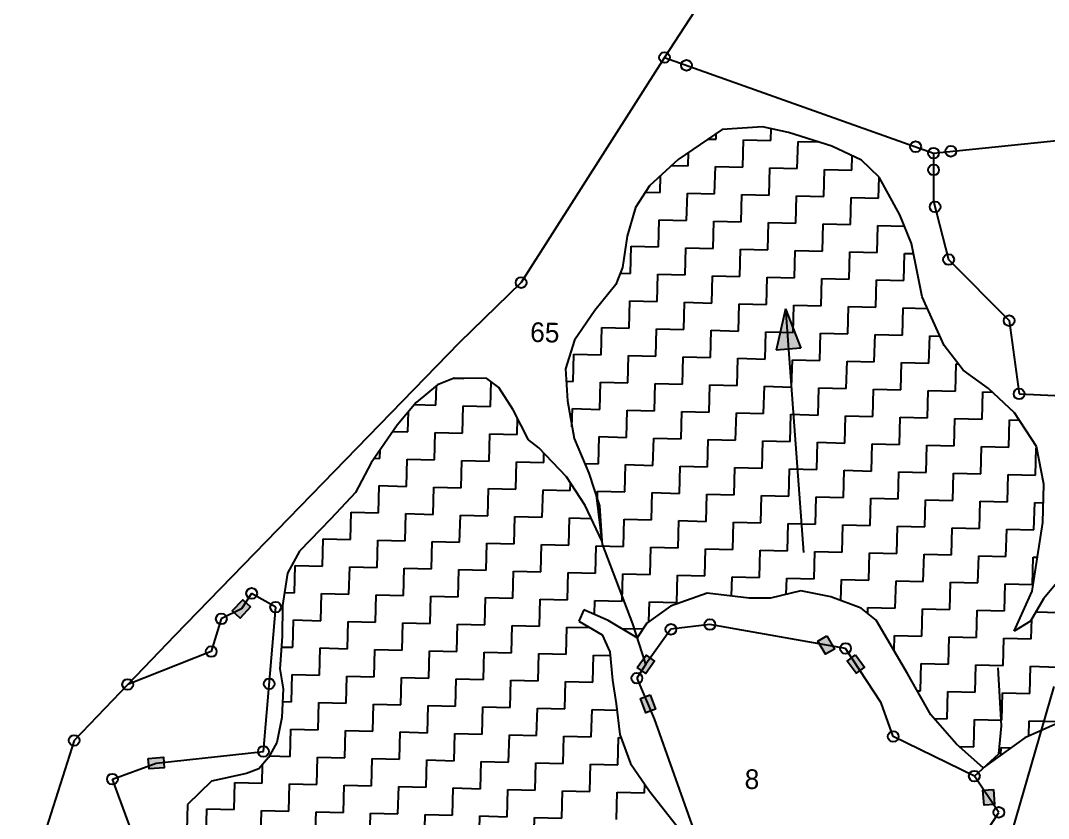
# Model space of a CAD drawing. Header units: metres. Extents: x 295068 to 298038, y 2018465 to 2021372.
# Drawn here: x 295239.3 to 295712.2, y 2019873.8 to 2020241.2 of the extents above; entities that cross this region are included whole.
import ezdxf
from ezdxf.enums import TextEntityAlignment as Align

# ---------------------------------------------------------------- set-up
doc = ezdxf.new("R2010")
doc.units = ezdxf.units.M
doc.header["$MEASUREMENT"] = 0
for name, color, linetype in [('LINE_WATER', 4, 'Continuous'), ('POLY_HATCH', 12, 'Continuous'), ('POLY_PARCEL', 6, 'Continuous'), ('TEXT_PARCEL', 7, 'Continuous'), ('V_BOUND_LINE', 7, 'Continuous')]:
    doc.layers.add(name, color=color, linetype=linetype)
doc.styles.add('TEXT_MAP', font='', dxfattribs={"height": 2.5})
doc.styles.get('TEXT_MAP').set_extended_font_data('Kruti Dev 050')

msp = doc.modelspace()

# ---------------------------------------------------------------- hatches: boundary and pattern name
h = msp.add_hatch(color=256)
h.paths.add_polyline_path([(295592.6, 2020089.85), (295598.3, 2020090.27), (295591.24, 2020108.48)])
h.paths.add_polyline_path([(295591.24, 2020108.48), (295586.91, 2020089.43), (295592.6, 2020089.85)])
for points in [[(295336.72, 2019969.38), (295340.27, 2019966.08), (295345.03, 2019971.21), (295341.48, 2019974.51)], [(295609.59, 2019949.41), (295613.78, 2019951.83), (295610.29, 2019957.89), (295606.1, 2019955.48)], [(295530.96, 2019946.23), (295527.03, 2019949.05), (295522.94, 2019943.37), (295526.88, 2019940.55)], [(295623.72, 2019940.63), (295627.6, 2019943.53), (295623.4, 2019949.13), (295619.53, 2019946.23)], [(295526.89, 2019922.43), (295531.42, 2019924.13), (295528.97, 2019930.68), (295524.44, 2019928.98)], [(295305.43, 2019897.14), (295305.05, 2019901.96), (295298.08, 2019901.42), (295298.45, 2019896.59)], [(295682.53, 2019879.87), (295687.36, 2019880.22), (295686.86, 2019887.2), (295682.03, 2019886.85)]]:
    msp.add_hatch(color=256).paths.add_polyline_path(points)

# ---------------------------------------------------------------- linework, layer by layer
for points in [[(295591.24, 2020108.48), (295586.91, 2020089.43)], [(295591.24, 2020108.48), (295599.45, 2019996.25)], [(295591.24, 2020108.48), (295598.3, 2020090.27)], [(295598.3, 2020090.27), (295586.91, 2020089.43)]]:
    msp.add_lwpolyline(points)
for points in [[(295345.03, 2019971.21), (295340.27, 2019966.08), (295336.72, 2019969.38), (295341.48, 2019974.51)], [(295610.29, 2019957.89), (295613.78, 2019951.83), (295609.59, 2019949.41), (295606.1, 2019955.48)], [(295522.94, 2019943.37), (295527.03, 2019949.05), (295530.96, 2019946.23), (295526.88, 2019940.55)], [(295623.4, 2019949.13), (295627.6, 2019943.53), (295623.72, 2019940.63), (295619.53, 2019946.23)], [(295528.97, 2019930.68), (295531.42, 2019924.13), (295526.89, 2019922.43), (295524.44, 2019928.98)], [(295298.08, 2019901.42), (295305.05, 2019901.96), (295305.43, 2019897.14), (295298.45, 2019896.59)], [(295686.86, 2019887.2), (295687.36, 2019880.22), (295682.53, 2019879.87), (295682.03, 2019886.85)]]:
    msp.add_lwpolyline(points, close=True)
for centre in [(295535.53, 2020224.16), (295545.64, 2020220.56), (295651.07, 2020183.08), (295667.28, 2020180.97), (295659.31, 2020180.15), (295659.33, 2020172.41), (295660.02, 2020155.41), (295666.25, 2020131.14), (295469.57, 2020120.51), (295694.08, 2020103), (295698.67, 2020069.26), (295345.61, 2019977.44), (295356.67, 2019971.1), (295331.66, 2019965.69), (295556.43, 2019963.06), (295538.5, 2019960.89), (295327.03, 2019950.66), (295618.85, 2019952.09), (295288.59, 2019935.5), (295353.67, 2019935.81), (295522.85, 2019938.38), (295640.75, 2019911.54), (295263.96, 2019909.74), (295351.02, 2019904.67), (295678.08, 2019893.31), (295281.55, 2019891.92), (295689.37, 2019876.63)]:
    msp.add_circle(centre, 2.48)
at = {"layer": 'LINE_WATER'}
for p, q in [((295506.95, 2020000.1), (295504.32, 2020022.58)), ((295520.96, 2019963.44), (295506.95, 2020000.1)), ((295526.95, 2019944.8), (295520.96, 2019963.44)), ((295690.5, 2019916.42), (295688.97, 2019943.16)), ((295689.28, 2019903.54), (295690.5, 2019916.42)), ((295678.08, 2019893.31), (295689.28, 2019903.54))]:
    msp.add_line(p, q, dxfattribs=at)
at = {"layer": 'POLY_HATCH'}
for p, q in [((295562.02, 2020190.99), (295541.79, 2020177.26)), ((295580.65, 2020192.29), (295562.02, 2020190.99)), ((295592.56, 2020189.69), (295580.65, 2020192.29)), ((295612.53, 2020183.32), (295592.56, 2020189.69)), ((295626.12, 2020176.87), (295612.53, 2020183.32)), ((295541.79, 2020177.26), (295528.61, 2020165.07)), ((295634.33, 2020169.02), (295626.12, 2020176.87)), ((295643.82, 2020151.73), (295634.33, 2020169.02)), ((295528.61, 2020165.07), (295522.24, 2020155.06)), ((295522.24, 2020155.06), (295518.33, 2020141.93)), ((295649.12, 2020138.45), (295643.82, 2020151.73)), ((295518.33, 2020141.93), (295516.18, 2020127.48)), ((295654.09, 2020113.89), (295649.12, 2020138.45)), ((295516.18, 2020127.48), (295513.17, 2020119.67)), ((295513.17, 2020119.67), (295503.44, 2020107.7)), ((295664.21, 2020091.49), (295654.09, 2020113.89)), ((295503.44, 2020107.7), (295494.11, 2020094)), ((295494.11, 2020094), (295489.94, 2020080.87)), ((295672.88, 2020080.23), (295664.21, 2020091.49)), ((295489.94, 2020080.87), (295490.84, 2020066.09)), ((295684.63, 2020071.78), (295672.88, 2020080.23)), ((295438.85, 2020076.57), (295431.13, 2020073.46)), ((295453.88, 2020076.43), (295438.85, 2020076.57)), ((295459.38, 2020072.22), (295453.88, 2020076.43)), ((295431.13, 2020073.46), (295421.24, 2020065.31)), ((295465.99, 2020061.87), (295459.38, 2020072.22)), ((295696.57, 2020060.53), (295684.63, 2020071.78)), ((295421.24, 2020065.31), (295412.56, 2020054.85)), ((295490.84, 2020066.09), (295493.96, 2020048.7)), ((295473.03, 2020048.2), (295465.99, 2020061.87)), ((295706.62, 2020045), (295696.57, 2020060.53)), ((295412.56, 2020054.85), (295400.65, 2020037.6)), ((295477.78, 2020044.52), (295473.03, 2020048.2)), ((295493.96, 2020048.7), (295500.68, 2020032.75)), ((295490.47, 2020031.06), (295477.78, 2020044.52)), ((295710.03, 2020027.66), (295706.62, 2020045)), ((295400.65, 2020037.6), (295393.31, 2020023.88)), ((295500.68, 2020032.75), (295505.67, 2020017.69)), ((295499.05, 2020017.86), (295490.47, 2020031.06)), ((295709.58, 2020010.12), (295710.03, 2020027.66)), ((295393.31, 2020023.88), (295382.04, 2020011.7)), ((295506.78, 2020001.63), (295499.05, 2020017.86)), ((295505.67, 2020017.69), (295506.78, 2020001.63)), ((295382.04, 2020011.7), (295367.64, 2019996.8)), ((295704.7, 2019978.39), (295709.58, 2020010.12)), ((295367.64, 2019996.8), (295362.03, 2019986.77)), ((295362.03, 2019986.77), (295359.86, 2019971.81)), ((295717.59, 2019984.17), (295709.96, 2019974.95)), ((295555.11, 2019977.6), (295538.3, 2019971.57)), ((295574.47, 2019975.25), (295555.11, 2019977.6)), ((295584.32, 2019975.21), (295574.47, 2019975.25)), ((295598.28, 2019978.54), (295584.32, 2019975.21)), ((295612.08, 2019975.88), (295598.28, 2019978.54)), ((295626.06, 2019970.67), (295612.08, 2019975.88)), ((295696.33, 2019960.03), (295704.7, 2019978.39)), ((295359.86, 2019971.81), (295359.72, 2019957.65)), ((295538.3, 2019971.57), (295527.46, 2019963.76)), ((295632.85, 2019965.18), (295626.06, 2019970.67)), ((295709.96, 2019974.95), (295703.84, 2019964.67)), ((295498.49, 2019969.81), (295496.1, 2019964.62)), ((295509.64, 2019965.02), (295498.49, 2019969.81)), ((295496.1, 2019964.62), (295506.81, 2019958.37)), ((295522.89, 2019956.95), (295509.64, 2019965.02)), ((295527.46, 2019963.76), (295522.89, 2019956.95)), ((295647.49, 2019940.26), (295632.85, 2019965.18)), ((295703.84, 2019964.67), (295696.33, 2019960.03)), ((295359.72, 2019957.65), (295358.56, 2019942.66)), ((295506.81, 2019958.37), (295510.36, 2019950.55)), ((295510.36, 2019950.55), (295511.57, 2019937.5)), ((295358.56, 2019942.66), (295360.11, 2019933.46)), ((295511.57, 2019937.5), (295513.28, 2019926.65)), ((295658.04, 2019921.5), (295647.49, 2019940.26)), ((295360.11, 2019933.46), (295359.52, 2019920.24)), ((295513.28, 2019926.65), (295514.95, 2019912.54)), ((295359.52, 2019920.24), (295357.18, 2019908.85)), ((295669.88, 2019908.09), (295658.04, 2019921.5)), ((295723.45, 2019920.72), (295701.32, 2019910.99)), ((295357.18, 2019908.85), (295353.43, 2019901.82)), ((295514.95, 2019912.54), (295519.9, 2019899.17)), ((295701.32, 2019910.99), (295682.1, 2019897.16)), ((295682.1, 2019897.16), (295669.88, 2019908.09)), ((295353.43, 2019901.82), (295348.97, 2019896.59)), ((295348.97, 2019896.59), (295343.31, 2019894.45)), ((295519.9, 2019899.17), (295528.63, 2019886.37)), ((295327.17, 2019891.05), (295316.12, 2019880.17)), ((295343.31, 2019894.45), (295327.17, 2019891.05)), ((295528.63, 2019886.37), (295542.75, 2019868.35)), ((295316.12, 2019880.17), (295315.82, 2019868.48))]:
    msp.add_line(p, q, dxfattribs=at)
at = {"layer": 'POLY_HATCH', "linetype": 'Continuous'}
for p, q in [((295559.26, 2020186.53), (295559.33, 2020189.16)), ((295584.39, 2020185.88), (295584.54, 2020191.44)), ((295555.58, 2020186.62), (295559.26, 2020186.53)), ((295571.5, 2020173.63), (295571.83, 2020186.2)), ((295571.83, 2020186.2), (295584.39, 2020185.88)), ((295596.64, 2020172.99), (295596.96, 2020185.55)), ((295596.96, 2020185.55), (295606.3, 2020185.31)), ((295546.37, 2020174.28), (295546.53, 2020180.48)), ((295621.77, 2020172.34), (295621.94, 2020178.85)), ((295538.78, 2020174.48), (295546.37, 2020174.28)), ((295558.61, 2020161.39), (295558.94, 2020173.96)), ((295558.94, 2020173.96), (295571.5, 2020173.63)), ((295533.48, 2020162.04), (295533.68, 2020169.76)), ((295583.75, 2020160.74), (295584.07, 2020173.31)), ((295584.07, 2020173.31), (295596.64, 2020172.99)), ((295608.88, 2020160.1), (295609.2, 2020172.66)), ((295609.2, 2020172.66), (295621.77, 2020172.34)), ((295634.01, 2020159.45), (295634.26, 2020169.08)), ((295526.79, 2020162.21), (295533.48, 2020162.04)), ((295545.72, 2020149.15), (295546.05, 2020161.72)), ((295546.05, 2020161.72), (295558.61, 2020161.39)), ((295570.86, 2020148.5), (295571.18, 2020161.07)), ((295571.18, 2020161.07), (295583.75, 2020160.74)), ((295595.99, 2020147.85), (295596.31, 2020160.42)), ((295596.31, 2020160.42), (295608.88, 2020160.1)), ((295621.12, 2020147.2), (295621.45, 2020159.77)), ((295621.45, 2020159.77), (295634.01, 2020159.45)), ((295532.83, 2020136.91), (295533.16, 2020149.47)), ((295533.16, 2020149.47), (295545.72, 2020149.15)), ((295557.97, 2020136.26), (295558.29, 2020148.82)), ((295558.29, 2020148.82), (295570.86, 2020148.5)), ((295583.1, 2020135.61), (295583.42, 2020148.18)), ((295583.42, 2020148.18), (295595.99, 2020147.85)), ((295608.23, 2020134.96), (295608.56, 2020147.53)), ((295608.56, 2020147.53), (295621.12, 2020147.2)), ((295633.37, 2020134.31), (295633.69, 2020146.88)), ((295633.69, 2020146.88), (295645.88, 2020146.57)), ((295519.94, 2020124.66), (295520.26, 2020137.23)), ((295520.26, 2020137.23), (295532.83, 2020136.91)), ((295545.07, 2020124.02), (295545.4, 2020136.58)), ((295545.4, 2020136.58), (295557.97, 2020136.26)), ((295570.21, 2020123.37), (295570.53, 2020135.93)), ((295570.53, 2020135.93), (295583.1, 2020135.61)), ((295595.34, 2020122.72), (295595.67, 2020135.29)), ((295595.67, 2020135.29), (295608.23, 2020134.96)), ((295620.47, 2020122.07), (295620.8, 2020134.64)), ((295620.8, 2020134.64), (295633.37, 2020134.31)), ((295645.61, 2020121.42), (295645.93, 2020133.99)), ((295645.93, 2020133.99), (295650.04, 2020133.88)), ((295515.14, 2020124.79), (295519.94, 2020124.66)), ((295532.18, 2020111.77), (295532.51, 2020124.34)), ((295532.51, 2020124.34), (295545.07, 2020124.02)), ((295557.32, 2020111.12), (295557.64, 2020123.69)), ((295557.64, 2020123.69), (295570.21, 2020123.37)), ((295582.45, 2020110.48), (295582.77, 2020123.04)), ((295582.77, 2020123.04), (295595.34, 2020122.72)), ((295607.58, 2020109.83), (295607.91, 2020122.4)), ((295607.91, 2020122.4), (295620.47, 2020122.07)), ((295632.72, 2020109.18), (295633.04, 2020121.75)), ((295633.04, 2020121.75), (295645.61, 2020121.42)), ((295519.29, 2020099.53), (295519.62, 2020112.1)), ((295519.62, 2020112.1), (295532.18, 2020111.77)), ((295544.43, 2020098.88), (295544.75, 2020111.45)), ((295544.75, 2020111.45), (295557.32, 2020111.12)), ((295569.56, 2020098.23), (295569.88, 2020110.8)), ((295569.88, 2020110.8), (295582.45, 2020110.48)), ((295594.69, 2020097.59), (295595.02, 2020110.15)), ((295595.02, 2020110.15), (295607.58, 2020109.83)), ((295619.83, 2020096.94), (295620.15, 2020109.5)), ((295620.15, 2020109.5), (295632.72, 2020109.18)), ((295644.96, 2020096.29), (295645.28, 2020108.86)), ((295645.28, 2020108.86), (295656.5, 2020108.57)), ((295506.4, 2020087.29), (295506.73, 2020099.85)), ((295506.73, 2020099.85), (295519.29, 2020099.53)), ((295531.54, 2020086.64), (295531.86, 2020099.21)), ((295531.86, 2020099.21), (295544.43, 2020098.88)), ((295556.67, 2020085.99), (295556.99, 2020098.56)), ((295556.99, 2020098.56), (295569.56, 2020098.23)), ((295581.8, 2020085.34), (295582.13, 2020097.91)), ((295582.13, 2020097.91), (295594.69, 2020097.59)), ((295606.94, 2020084.7), (295607.26, 2020097.26)), ((295607.26, 2020097.26), (295619.83, 2020096.94)), ((295632.07, 2020084.05), (295632.39, 2020096.61)), ((295632.39, 2020096.61), (295644.96, 2020096.29)), ((295657.2, 2020083.4), (295657.53, 2020095.97)), ((295657.53, 2020095.97), (295662.25, 2020095.84)), ((295493.51, 2020075.05), (295493.84, 2020087.61)), ((295493.84, 2020087.61), (295506.4, 2020087.29)), ((295518.64, 2020074.4), (295518.97, 2020086.96)), ((295518.97, 2020086.96), (295531.54, 2020086.64)), ((295543.78, 2020073.75), (295544.1, 2020086.32)), ((295544.1, 2020086.32), (295556.67, 2020085.99)), ((295568.91, 2020073.1), (295569.24, 2020085.67)), ((295569.24, 2020085.67), (295581.8, 2020085.34)), ((295594.04, 2020072.45), (295594.37, 2020085.02)), ((295594.37, 2020085.02), (295606.94, 2020084.7)), ((295619.18, 2020071.8), (295619.5, 2020084.37)), ((295619.5, 2020084.37), (295632.07, 2020084.05)), ((295644.31, 2020071.16), (295644.64, 2020083.72)), ((295644.64, 2020083.72), (295657.2, 2020083.4)), ((295669.44, 2020070.51), (295669.77, 2020083.07)), ((295669.77, 2020083.07), (295670.71, 2020083.05)), ((295438.59, 2020076.46), (295443.24, 2020076.34)), ((295443.24, 2020076.34), (295443.25, 2020076.53)), ((295455.49, 2020063.45), (295455.78, 2020074.98)), ((295490.29, 2020075.13), (295493.51, 2020075.05)), ((295505.75, 2020062.15), (295506.08, 2020074.72)), ((295506.08, 2020074.72), (295518.64, 2020074.4)), ((295430.35, 2020064.1), (295430.58, 2020073.01)), ((295530.89, 2020061.51), (295531.21, 2020074.07)), ((295531.21, 2020074.07), (295543.78, 2020073.75)), ((295556.02, 2020060.86), (295556.34, 2020073.42)), ((295556.34, 2020073.42), (295568.91, 2020073.1)), ((295581.15, 2020060.21), (295581.48, 2020072.78)), ((295581.48, 2020072.78), (295594.04, 2020072.45)), ((295606.29, 2020059.56), (295606.61, 2020072.13)), ((295606.61, 2020072.13), (295619.18, 2020071.8)), ((295631.42, 2020058.91), (295631.74, 2020071.48)), ((295631.74, 2020071.48), (295644.31, 2020071.16)), ((295656.55, 2020058.27), (295656.88, 2020070.83)), ((295656.88, 2020070.83), (295669.44, 2020070.51)), ((295681.69, 2020057.62), (295682.01, 2020070.18)), ((295682.01, 2020070.18), (295686.45, 2020070.07)), ((295417.46, 2020051.86), (295417.7, 2020061.05)), ((295420.44, 2020064.35), (295430.35, 2020064.1)), ((295442.6, 2020051.21), (295442.92, 2020063.77)), ((295442.92, 2020063.77), (295455.49, 2020063.45)), ((295492.97, 2020054.18), (295493.19, 2020062.48)), ((295493.19, 2020062.48), (295505.75, 2020062.15)), ((295518, 2020049.26), (295518.32, 2020061.83)), ((295518.32, 2020061.83), (295530.89, 2020061.51)), ((295543.13, 2020048.62), (295543.45, 2020061.18)), ((295543.45, 2020061.18), (295556.02, 2020060.86)), ((295568.26, 2020047.97), (295568.59, 2020060.53)), ((295568.59, 2020060.53), (295581.15, 2020060.21)), ((295467.73, 2020050.56), (295467.92, 2020058.12)), ((295593.4, 2020047.32), (295593.72, 2020059.89)), ((295593.72, 2020059.89), (295606.29, 2020059.56)), ((295618.53, 2020046.67), (295618.85, 2020059.24)), ((295618.85, 2020059.24), (295631.42, 2020058.91)), ((295643.66, 2020046.02), (295643.99, 2020058.59)), ((295643.99, 2020058.59), (295656.55, 2020058.27)), ((295668.8, 2020045.37), (295669.12, 2020057.94)), ((295669.12, 2020057.94), (295681.69, 2020057.62)), ((295693.93, 2020044.73), (295694.25, 2020057.29)), ((295694.25, 2020057.29), (295698.75, 2020057.18)), ((295410.62, 2020052.03), (295417.46, 2020051.86)), ((295429.71, 2020038.97), (295430.03, 2020051.53)), ((295430.03, 2020051.53), (295442.6, 2020051.21)), ((295454.84, 2020038.32), (295455.16, 2020050.88)), ((295455.16, 2020050.88), (295467.73, 2020050.56)), ((295505.11, 2020037.02), (295505.43, 2020049.59)), ((295505.43, 2020049.59), (295518, 2020049.26)), ((295530.24, 2020036.37), (295530.56, 2020048.94)), ((295530.56, 2020048.94), (295543.13, 2020048.62)), ((295555.37, 2020035.72), (295555.7, 2020048.29)), ((295555.7, 2020048.29), (295568.26, 2020047.97)), ((295580.51, 2020035.08), (295580.83, 2020047.64)), ((295580.83, 2020047.64), (295593.4, 2020047.32)), ((295605.64, 2020034.43), (295605.96, 2020046.99)), ((295605.96, 2020046.99), (295618.53, 2020046.67)), ((295630.77, 2020033.78), (295631.1, 2020046.35)), ((295631.1, 2020046.35), (295643.66, 2020046.02)), ((295404.57, 2020039.61), (295404.67, 2020043.42)), ((295479.97, 2020037.67), (295480.09, 2020042.07)), ((295655.91, 2020033.13), (295656.23, 2020045.7)), ((295656.23, 2020045.7), (295668.8, 2020045.37)), ((295681.04, 2020032.48), (295681.36, 2020045.05)), ((295681.36, 2020045.05), (295693.93, 2020044.73)), ((295706.17, 2020031.84), (295706.5, 2020044.4)), ((295706.5, 2020044.4), (295706.74, 2020044.4)), ((295402.09, 2020039.68), (295404.57, 2020039.61)), ((295416.81, 2020026.72), (295417.14, 2020039.29)), ((295417.14, 2020039.29), (295429.71, 2020038.97)), ((295441.95, 2020026.07), (295442.27, 2020038.64)), ((295442.27, 2020038.64), (295454.84, 2020038.32)), ((295467.08, 2020025.43), (295467.41, 2020037.99)), ((295467.41, 2020037.99), (295479.97, 2020037.67)), ((295498.81, 2020037.18), (295505.11, 2020037.02)), ((295517.35, 2020024.13), (295517.67, 2020036.7)), ((295517.67, 2020036.7), (295530.24, 2020036.37)), ((295542.48, 2020023.48), (295542.81, 2020036.05)), ((295542.81, 2020036.05), (295555.37, 2020035.72)), ((295567.61, 2020022.83), (295567.94, 2020035.4)), ((295567.94, 2020035.4), (295580.51, 2020035.08)), ((295592.75, 2020022.19), (295593.07, 2020034.75)), ((295593.07, 2020034.75), (295605.64, 2020034.43)), ((295617.88, 2020021.54), (295618.21, 2020034.1)), ((295618.21, 2020034.1), (295630.77, 2020033.78)), ((295643.02, 2020020.89), (295643.34, 2020033.46)), ((295643.34, 2020033.46), (295655.91, 2020033.13)), ((295668.15, 2020020.24), (295668.47, 2020032.81)), ((295668.47, 2020032.81), (295681.04, 2020032.48)), ((295693.28, 2020019.59), (295693.61, 2020032.16)), ((295693.61, 2020032.16), (295706.17, 2020031.84)), ((295403.92, 2020014.48), (295404.25, 2020027.05)), ((295404.25, 2020027.05), (295416.81, 2020026.72)), ((295492.21, 2020024.78), (295492.3, 2020028.24)), ((295429.06, 2020013.83), (295429.38, 2020026.4)), ((295429.38, 2020026.4), (295441.95, 2020026.07)), ((295454.19, 2020013.18), (295454.51, 2020025.75)), ((295454.51, 2020025.75), (295467.08, 2020025.43)), ((295479.32, 2020012.54), (295479.65, 2020025.1)), ((295479.65, 2020025.1), (295492.21, 2020024.78)), ((295504.68, 2020020.67), (295504.78, 2020024.45)), ((295504.78, 2020024.45), (295517.35, 2020024.13)), ((295529.59, 2020011.24), (295529.91, 2020023.81)), ((295529.91, 2020023.81), (295542.48, 2020023.48)), ((295554.72, 2020010.59), (295555.05, 2020023.16)), ((295555.05, 2020023.16), (295567.61, 2020022.83)), ((295579.86, 2020009.94), (295580.18, 2020022.51)), ((295580.18, 2020022.51), (295592.75, 2020022.19)), ((295604.99, 2020009.29), (295605.32, 2020021.86)), ((295605.32, 2020021.86), (295617.88, 2020021.54)), ((295630.12, 2020008.65), (295630.45, 2020021.21)), ((295630.45, 2020021.21), (295643.02, 2020020.89)), ((295655.26, 2020008), (295655.58, 2020020.57)), ((295655.58, 2020020.57), (295668.15, 2020020.24)), ((295680.39, 2020007.35), (295680.72, 2020019.92)), ((295680.72, 2020019.92), (295693.28, 2020019.59)), ((295705.52, 2020006.7), (295705.85, 2020019.27)), ((295705.85, 2020019.27), (295709.81, 2020019.17)), ((295391.03, 2020002.24), (295391.36, 2020014.8)), ((295391.36, 2020014.8), (295403.92, 2020014.48)), ((295416.17, 2020001.59), (295416.49, 2020014.16)), ((295416.49, 2020014.16), (295429.06, 2020013.83)), ((295441.3, 2020000.94), (295441.62, 2020013.51)), ((295441.62, 2020013.51), (295454.19, 2020013.18)), ((295466.43, 2020000.29), (295466.76, 2020012.86)), ((295466.76, 2020012.86), (295479.32, 2020012.54)), ((295491.57, 2019999.64), (295491.89, 2020012.21)), ((295491.89, 2020012.21), (295501.86, 2020011.95)), ((295516.7, 2019999), (295517.02, 2020011.56)), ((295517.02, 2020011.56), (295529.59, 2020011.24)), ((295541.83, 2019998.35), (295542.16, 2020010.92)), ((295542.16, 2020010.92), (295554.72, 2020010.59)), ((295566.97, 2019997.7), (295567.29, 2020010.27)), ((295567.29, 2020010.27), (295579.86, 2020009.94)), ((295592.1, 2019997.05), (295592.42, 2020009.62)), ((295592.42, 2020009.62), (295604.99, 2020009.29)), ((295617.23, 2019996.4), (295617.56, 2020008.97)), ((295617.56, 2020008.97), (295630.12, 2020008.65)), ((295642.37, 2019995.76), (295642.69, 2020008.32)), ((295642.69, 2020008.32), (295655.26, 2020008)), ((295667.5, 2019995.11), (295667.82, 2020007.67)), ((295667.82, 2020007.67), (295680.39, 2020007.35)), ((295692.63, 2019994.46), (295692.96, 2020007.03)), ((295692.96, 2020007.03), (295705.52, 2020006.7)), ((295378.14, 2019990), (295378.47, 2020002.56)), ((295378.47, 2020002.56), (295391.03, 2020002.24)), ((295403.28, 2019989.35), (295403.6, 2020001.91)), ((295403.6, 2020001.91), (295416.17, 2020001.59)), ((295428.41, 2019988.7), (295428.73, 2020001.27)), ((295428.73, 2020001.27), (295441.3, 2020000.94)), ((295453.54, 2019988.05), (295453.87, 2020000.62)), ((295453.87, 2020000.62), (295466.43, 2020000.29)), ((295478.68, 2019987.4), (295479, 2019999.97)), ((295479, 2019999.97), (295491.57, 2019999.64)), ((295503.81, 2019986.75), (295504.13, 2019999.32)), ((295504.13, 2019999.32), (295516.7, 2019999)), ((295528.94, 2019986.11), (295529.27, 2019998.67)), ((295529.27, 2019998.67), (295541.83, 2019998.35)), ((295554.08, 2019985.46), (295554.4, 2019998.02)), ((295554.4, 2019998.02), (295566.97, 2019997.7)), ((295579.21, 2019984.81), (295579.53, 2019997.38)), ((295579.53, 2019997.38), (295592.1, 2019997.05)), ((295604.34, 2019984.16), (295604.67, 2019996.73)), ((295604.67, 2019996.73), (295617.23, 2019996.4)), ((295629.48, 2019983.51), (295629.8, 2019996.08)), ((295629.8, 2019996.08), (295642.37, 2019995.76)), ((295654.61, 2019982.86), (295654.93, 2019995.43)), ((295654.93, 2019995.43), (295667.5, 2019995.11)), ((295679.74, 2019982.22), (295680.07, 2019994.78)), ((295680.07, 2019994.78), (295692.63, 2019994.46)), ((295704.88, 2019981.57), (295705.2, 2019994.14)), ((295705.2, 2019994.14), (295707.11, 2019994.09)), ((295365.25, 2019977.75), (295365.58, 2019990.32)), ((295365.58, 2019990.32), (295378.14, 2019990)), ((295390.38, 2019977.1), (295390.71, 2019989.67)), ((295390.71, 2019989.67), (295403.28, 2019989.35)), ((295415.52, 2019976.46), (295415.84, 2019989.02)), ((295415.84, 2019989.02), (295428.41, 2019988.7)), ((295440.65, 2019975.81), (295440.98, 2019988.37)), ((295440.98, 2019988.37), (295453.54, 2019988.05)), ((295465.78, 2019975.16), (295466.11, 2019987.73)), ((295466.11, 2019987.73), (295478.68, 2019987.4)), ((295490.92, 2019974.51), (295491.24, 2019987.08)), ((295491.24, 2019987.08), (295503.81, 2019986.75)), ((295516.05, 2019973.86), (295516.38, 2019986.43)), ((295516.38, 2019986.43), (295528.94, 2019986.11)), ((295541.19, 2019973.22), (295541.51, 2019985.78)), ((295541.51, 2019985.78), (295554.08, 2019985.46)), ((295566.41, 2019976.23), (295566.64, 2019985.13)), ((295566.64, 2019985.13), (295579.21, 2019984.81)), ((295591.58, 2019976.94), (295591.78, 2019984.49)), ((295591.78, 2019984.49), (295604.34, 2019984.16)), ((295616.66, 2019974.17), (295616.91, 2019983.84)), ((295616.91, 2019983.84), (295629.48, 2019983.51)), ((295641.72, 2019970.62), (295642.04, 2019983.19)), ((295642.04, 2019983.19), (295654.61, 2019982.86)), ((295666.85, 2019969.97), (295667.18, 2019982.54)), ((295667.18, 2019982.54), (295679.74, 2019982.22)), ((295691.99, 2019969.33), (295692.31, 2019981.89)), ((295692.31, 2019981.89), (295704.88, 2019981.57)), ((295360.74, 2019977.87), (295365.25, 2019977.75)), ((295377.49, 2019964.86), (295377.82, 2019977.43)), ((295377.82, 2019977.43), (295390.38, 2019977.1)), ((295402.63, 2019964.21), (295402.95, 2019976.78)), ((295402.95, 2019976.78), (295415.52, 2019976.46)), ((295427.76, 2019963.57), (295428.08, 2019976.13)), ((295428.08, 2019976.13), (295440.65, 2019975.81)), ((295452.89, 2019962.92), (295453.22, 2019975.48)), ((295453.22, 2019975.48), (295465.78, 2019975.16)), ((295478.03, 2019962.27), (295478.35, 2019974.84)), ((295478.35, 2019974.84), (295490.92, 2019974.51)), ((295503.32, 2019967.74), (295503.48, 2019974.19)), ((295503.48, 2019974.19), (295516.05, 2019973.86)), ((295528.38, 2019964.43), (295528.62, 2019973.54)), ((295528.62, 2019973.54), (295541.19, 2019973.22)), ((295629.08, 2019968.22), (295629.15, 2019970.95)), ((295629.15, 2019970.95), (295641.72, 2019970.62)), ((295653.96, 2019957.73), (295654.29, 2019970.3)), ((295654.29, 2019970.3), (295666.85, 2019969.97)), ((295679.09, 2019957.08), (295679.42, 2019969.65)), ((295679.42, 2019969.65), (295691.99, 2019969.33)), ((295704.23, 2019956.44), (295704.47, 2019965.73)), ((295706.39, 2019968.95), (295717.12, 2019968.68)), ((295364.6, 2019952.62), (295364.93, 2019965.19)), ((295364.93, 2019965.19), (295377.49, 2019964.86)), ((295389.74, 2019951.97), (295390.06, 2019964.54)), ((295390.06, 2019964.54), (295402.63, 2019964.21)), ((295414.87, 2019951.32), (295415.19, 2019963.89)), ((295415.19, 2019963.89), (295427.76, 2019963.57)), ((295440, 2019950.67), (295440.33, 2019963.24)), ((295440.33, 2019963.24), (295452.89, 2019962.92)), ((295465.14, 2019950.03), (295465.46, 2019962.59)), ((295465.46, 2019962.59), (295478.03, 2019962.27)), ((295490.27, 2019949.38), (295490.59, 2019961.94)), ((295490.59, 2019961.94), (295501.15, 2019961.67)), ((295515.76, 2019961.3), (295525.64, 2019961.04)), ((295641.21, 2019950.95), (295641.39, 2019958.06)), ((295641.39, 2019958.06), (295653.96, 2019957.73)), ((295666.2, 2019944.84), (295666.53, 2019957.41)), ((295666.53, 2019957.41), (295679.09, 2019957.08)), ((295691.34, 2019944.19), (295691.66, 2019956.76)), ((295691.66, 2019956.76), (295704.23, 2019956.44)), ((295359.34, 2019952.75), (295364.6, 2019952.62)), ((295376.85, 2019939.73), (295377.17, 2019952.3)), ((295377.17, 2019952.3), (295389.74, 2019951.97)), ((295401.98, 2019939.08), (295402.3, 2019951.65)), ((295402.3, 2019951.65), (295414.87, 2019951.32)), ((295427.11, 2019938.43), (295427.44, 2019951)), ((295427.44, 2019951), (295440, 2019950.67)), ((295452.25, 2019937.78), (295452.57, 2019950.35)), ((295452.57, 2019950.35), (295465.14, 2019950.03)), ((295477.38, 2019937.14), (295477.7, 2019949.7)), ((295477.7, 2019949.7), (295490.27, 2019949.38)), ((295502.51, 2019936.49), (295502.84, 2019949.05)), ((295502.84, 2019949.05), (295510.52, 2019948.86)), ((295653.31, 2019932.6), (295653.64, 2019945.16)), ((295653.64, 2019945.16), (295666.2, 2019944.84)), ((295678.45, 2019931.95), (295678.77, 2019944.52)), ((295678.77, 2019944.52), (295691.34, 2019944.19)), ((295703.58, 2019931.3), (295703.9, 2019943.87)), ((295703.9, 2019943.87), (295716.47, 2019943.54)), ((295363.95, 2019927.49), (295364.28, 2019940.05)), ((295364.28, 2019940.05), (295376.85, 2019939.73)), ((295389.09, 2019926.84), (295389.41, 2019939.4)), ((295389.41, 2019939.4), (295401.98, 2019939.08)), ((295414.22, 2019926.19), (295414.55, 2019938.76)), ((295414.55, 2019938.76), (295427.11, 2019938.43)), ((295439.36, 2019925.54), (295439.68, 2019938.11)), ((295439.68, 2019938.11), (295452.25, 2019937.78)), ((295464.49, 2019924.89), (295464.81, 2019937.46)), ((295464.81, 2019937.46), (295477.38, 2019937.14)), ((295489.62, 2019924.24), (295489.95, 2019936.81)), ((295489.95, 2019936.81), (295502.51, 2019936.49)), ((295651.78, 2019932.64), (295653.31, 2019932.6)), ((295665.56, 2019919.71), (295665.88, 2019932.27)), ((295665.88, 2019932.27), (295678.45, 2019931.95)), ((295690.69, 2019919.06), (295691.01, 2019931.63)), ((295691.01, 2019931.63), (295703.58, 2019931.3)), ((295359.85, 2019927.59), (295363.95, 2019927.49)), ((295376.2, 2019914.59), (295376.52, 2019927.16)), ((295376.52, 2019927.16), (295389.09, 2019926.84)), ((295401.33, 2019913.95), (295401.65, 2019926.51)), ((295401.65, 2019926.51), (295414.22, 2019926.19)), ((295426.46, 2019913.3), (295426.79, 2019925.87)), ((295426.79, 2019925.87), (295439.36, 2019925.54)), ((295451.6, 2019912.65), (295451.92, 2019925.22)), ((295451.92, 2019925.22), (295464.49, 2019924.89)), ((295476.73, 2019912), (295477.06, 2019924.57)), ((295477.06, 2019924.57), (295489.62, 2019924.24)), ((295501.86, 2019911.35), (295502.19, 2019923.92)), ((295502.19, 2019923.92), (295513.64, 2019923.63)), ((295659.48, 2019919.86), (295665.56, 2019919.71)), ((295677.8, 2019906.82), (295678.12, 2019919.38)), ((295678.12, 2019919.38), (295690.69, 2019919.06)), ((295703.08, 2019911.76), (295703.26, 2019918.74)), ((295703.26, 2019918.74), (295715.82, 2019918.41)), ((295363.31, 2019902.35), (295363.63, 2019914.92)), ((295363.63, 2019914.92), (295376.2, 2019914.59)), ((295388.44, 2019901.7), (295388.76, 2019914.27)), ((295388.76, 2019914.27), (295401.33, 2019913.95)), ((295413.57, 2019901.06), (295413.9, 2019913.62)), ((295413.9, 2019913.62), (295426.46, 2019913.3)), ((295438.71, 2019900.41), (295439.03, 2019912.97)), ((295439.03, 2019912.97), (295451.6, 2019912.65)), ((295463.84, 2019899.76), (295464.16, 2019912.33)), ((295464.16, 2019912.33), (295476.73, 2019912)), ((295488.97, 2019899.11), (295489.3, 2019911.68)), ((295489.3, 2019911.68), (295501.86, 2019911.35)), ((295514.11, 2019898.46), (295514.43, 2019911.03)), ((295514.43, 2019911.03), (295515.52, 2019911)), ((295671.11, 2019906.99), (295677.8, 2019906.82)), ((295690.28, 2019903.04), (295690.37, 2019906.49)), ((295690.37, 2019906.49), (295694.91, 2019906.38)), ((295353.85, 2019902.6), (295363.31, 2019902.35)), ((295375.55, 2019889.46), (295375.87, 2019902.03)), ((295375.87, 2019902.03), (295388.44, 2019901.7)), ((295400.68, 2019888.81), (295401.01, 2019901.38)), ((295401.01, 2019901.38), (295413.57, 2019901.06)), ((295425.82, 2019888.17), (295426.14, 2019900.73)), ((295426.14, 2019900.73), (295438.71, 2019900.41)), ((295450.95, 2019887.52), (295451.27, 2019900.08)), ((295451.27, 2019900.08), (295463.84, 2019899.76)), ((295476.08, 2019886.87), (295476.41, 2019899.44)), ((295476.41, 2019899.44), (295488.97, 2019899.11)), ((295350.42, 2019890.11), (295350.63, 2019898.54)), ((295501.22, 2019886.22), (295501.54, 2019898.79)), ((295501.54, 2019898.79), (295514.11, 2019898.46)), ((295337.52, 2019877.87), (295337.85, 2019890.43)), ((295337.85, 2019890.43), (295350.42, 2019890.11)), ((295362.66, 2019877.22), (295362.98, 2019889.79)), ((295362.98, 2019889.79), (295375.55, 2019889.46)), ((295387.79, 2019876.57), (295388.12, 2019889.14)), ((295388.12, 2019889.14), (295400.68, 2019888.81)), ((295412.93, 2019875.92), (295413.25, 2019888.49)), ((295413.25, 2019888.49), (295425.82, 2019888.17)), ((295438.06, 2019875.27), (295438.38, 2019887.84)), ((295438.38, 2019887.84), (295450.95, 2019887.52)), ((295463.19, 2019874.63), (295463.52, 2019887.19)), ((295463.52, 2019887.19), (295476.08, 2019886.87)), ((295488.33, 2019873.98), (295488.65, 2019886.54)), ((295488.65, 2019886.54), (295501.22, 2019886.22)), ((295513.46, 2019873.33), (295513.78, 2019885.9)), ((295513.78, 2019885.9), (295526.35, 2019885.57)), ((295526.35, 2019885.57), (295526.45, 2019889.56)), ((295324.63, 2019865.62), (295324.96, 2019878.19)), ((295324.96, 2019878.19), (295337.52, 2019877.87)), ((295349.77, 2019864.98), (295350.09, 2019877.54)), ((295350.09, 2019877.54), (295362.66, 2019877.22)), ((295374.9, 2019864.33), (295375.23, 2019876.89)), ((295375.23, 2019876.89), (295387.79, 2019876.57)), ((295400.03, 2019863.68), (295400.36, 2019876.25)), ((295400.36, 2019876.25), (295412.93, 2019875.92)), ((295425.17, 2019863.03), (295425.49, 2019875.6)), ((295425.49, 2019875.6), (295438.06, 2019875.27)), ((295450.3, 2019862.38), (295450.63, 2019874.95)), ((295450.63, 2019874.95), (295463.19, 2019874.63)), ((295475.43, 2019861.74), (295475.76, 2019874.3)), ((295475.76, 2019874.3), (295488.33, 2019873.98))]:
    msp.add_line(p, q, dxfattribs=at)
at = {"layer": 'POLY_PARCEL'}
for p, q in [((295535.53, 2020224.16), (295659.31, 2020180.15)), ((295659.31, 2020180.15), (295727.52, 2020187.11)), ((295659.31, 2020180.15), (295659.36, 2020157.97)), ((295659.36, 2020157.97), (295666.25, 2020131.14)), ((295666.25, 2020131.14), (295694.08, 2020103)), ((295694.08, 2020103), (295698.67, 2020069.26)), ((295698.67, 2020069.26), (295721.74, 2020068.26)), ((295345.61, 2019977.44), (295340.88, 2019970.3)), ((295356.67, 2019971.1), (295345.61, 2019977.44)), ((295340.88, 2019970.3), (295331.66, 2019965.69)), ((295351.02, 2019904.67), (295356.67, 2019971.1)), ((295331.66, 2019965.69), (295327.03, 2019950.66)), ((295538.5, 2019960.89), (295526.95, 2019944.8)), ((295556.43, 2019963.06), (295538.5, 2019960.89)), ((295618.85, 2019952.09), (295556.43, 2019963.06)), ((295635.2, 2019927.08), (295618.85, 2019952.09)), ((295327.03, 2019950.66), (295288.59, 2019935.5)), ((295526.95, 2019944.8), (295522.85, 2019938.38)), ((295522.85, 2019938.38), (295530.86, 2019919.73)), ((295714.61, 2019934.57), (295690.62, 2019851.78)), ((295640.75, 2019911.54), (295635.2, 2019927.08)), ((295530.86, 2019919.73), (295548.91, 2019868.77)), ((295678.08, 2019893.31), (295640.75, 2019911.54)), ((295301.75, 2019899.28), (295351.02, 2019904.67)), ((295281.55, 2019891.92), (295301.75, 2019899.28)), ((295290.33, 2019868.07), (295281.55, 2019891.92)), ((295689.37, 2019876.63), (295678.08, 2019893.31)), ((295672.9, 2019851.59), (295689.37, 2019876.63))]:
    msp.add_line(p, q, dxfattribs=at)
at = {"layer": 'V_BOUND_LINE', "ltscale": 10}
for p, q in [((295629.22, 2020368.51), (295535.53, 2020224.16)), ((295535.53, 2020224.16), (295469.57, 2020120.51)), ((295469.57, 2020120.51), (295441.09, 2020092.79)), ((295441.09, 2020092.79), (295310.21, 2019958.11)), ((295310.21, 2019958.11), (295288.59, 2019935.5)), ((295288.59, 2019935.5), (295263.96, 2019909.74)), ((295263.96, 2019909.74), (295239.3, 2019832.24))]:
    msp.add_line(p, q, dxfattribs=at)

# ---------------------------------------------------------------- texts
at = {"layer": 'TEXT_PARCEL', "style": 'TEXT_MAP'}
for s, height, p in [('65', 9.051, (295480.38, 2020093.07)), ('8', 9.05, (295575.67, 2019887.37))]:
    msp.add_text(s, height=height, rotation=358.5227, dxfattribs=at).set_placement(p, align=Align.CENTER)

doc.saveas('drawing.dxf')
